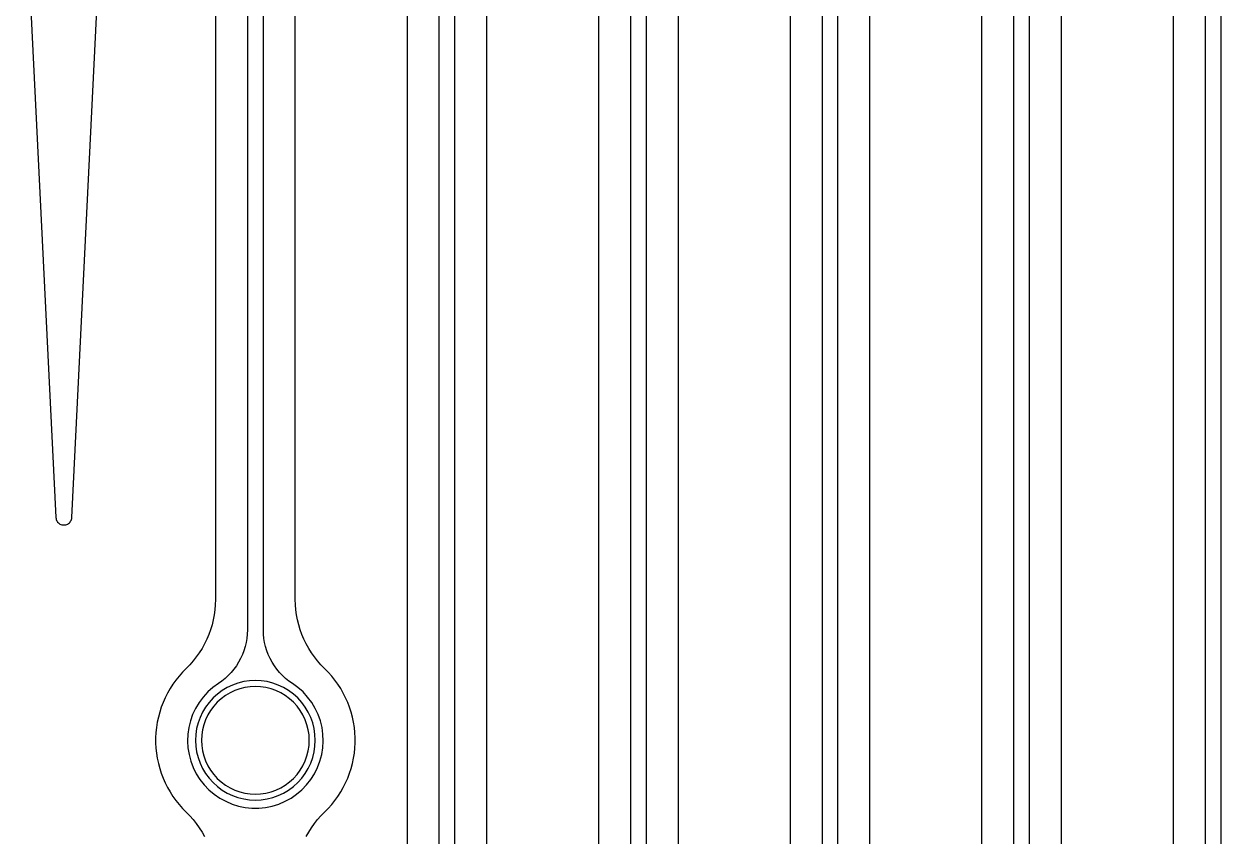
# Model space of a CAD drawing. Header units: metres. Extents: x -1805 to 1655, y -683 to 39617.
# Drawn here: x -370 to -220, y 1638.8 to 1740.6 of the extents above; entities that cross this region are included whole.
import ezdxf

# ---------------------------------------------------------------- set-up
doc = ezdxf.new("R2010")
doc.units = ezdxf.units.M
for name, color, linetype in [('Etching', 5, 'CONTINUOUS'), ('Metal', 4, 'CONTINUOUS'), ('pad_etching', 1, 'CONTINUOUS'), ('PEDOT_SIROF', 6, 'CONTINUOUS')]:
    doc.layers.add(name, color=color, linetype=linetype)

msp = doc.modelspace()

# ---------------------------------------------------------------- linework, layer by layer
at = {"layer": 'Etching'}
for points in [[(-346, 9134.24), (-346, 1668.44), (-346.02, 1667.79), (-346.07, 1667.15), (-346.15, 1666.51), (-346.27, 1665.88), (-346.43, 1665.26), (-346.62, 1664.64), (-346.83, 1664.04), (-347.09, 1663.45), (-347.37, 1662.87), (-347.68, 1662.31), (-348.03, 1661.76), (-348.4, 1661.24), (-348.8, 1660.74), (-349.22, 1660.25), (-349.67, 1659.79), (-350.13, 1659.33), (-350.56, 1658.85), (-350.96, 1658.34), (-351.34, 1657.82), (-351.69, 1657.27), (-352.01, 1656.71), (-352.3, 1656.13), (-352.57, 1655.53), (-352.8, 1654.93), (-352.99, 1654.31), (-353.16, 1653.68), (-353.29, 1653.05), (-353.4, 1652.41), (-353.46, 1651.77), (-353.5, 1651.12), (-353.5, 1650.47), (-353.46, 1649.82), (-353.4, 1649.18), (-353.29, 1648.54), (-353.16, 1647.9), (-352.99, 1647.28), (-352.8, 1646.66), (-352.57, 1646.05), (-352.3, 1645.46), (-352.01, 1644.88), (-351.69, 1644.32), (-351.34, 1643.77), (-350.96, 1643.25), (-350.56, 1642.74), (-350.13, 1642.25), (-349.67, 1641.79), (-349.22, 1641.33), (-348.8, 1640.85), (-348.4, 1640.35), (-348.03, 1639.82), (-347.68, 1639.28), (-347.37, 1638.72)], [(-334.63, 1638.72), (-334.32, 1639.28), (-333.97, 1639.82), (-333.6, 1640.35), (-333.2, 1640.85), (-332.78, 1641.33), (-332.33, 1641.79), (-331.87, 1642.25), (-331.44, 1642.74), (-331.04, 1643.25), (-330.66, 1643.77), (-330.31, 1644.32), (-329.99, 1644.88), (-329.7, 1645.46), (-329.43, 1646.05), (-329.2, 1646.66), (-329.01, 1647.28), (-328.84, 1647.9), (-328.71, 1648.54), (-328.6, 1649.18), (-328.54, 1649.82), (-328.5, 1650.47), (-328.5, 1651.12), (-328.54, 1651.77), (-328.6, 1652.41), (-328.71, 1653.05), (-328.84, 1653.68), (-329.01, 1654.31), (-329.2, 1654.93), (-329.43, 1655.53), (-329.7, 1656.13), (-329.99, 1656.71), (-330.31, 1657.27), (-330.66, 1657.82), (-331.04, 1658.34), (-331.44, 1658.85), (-331.87, 1659.33), (-332.33, 1659.79), (-332.78, 1660.25), (-333.2, 1660.74), (-333.6, 1661.24), (-333.97, 1661.76), (-334.32, 1662.31), (-334.63, 1662.87), (-334.91, 1663.45), (-335.17, 1664.04), (-335.38, 1664.64), (-335.57, 1665.26), (-335.73, 1665.88), (-335.85, 1666.51), (-335.93, 1667.15), (-335.98, 1667.79), (-336, 1668.44), (-336, 9134.24)], [(-322, 9134.24), (-322, 1541.45)], [(-312, 1541.45), (-312, 9134.24)], [(-298, 9134.24), (-298, 1414.47)], [(-288, 1414.47), (-288, 9134.24)], [(-274, 9134.24), (-274, 1287.48)], [(-264, 1287.48), (-264, 9134.24)], [(-250, 9134.24), (-250, 1160.5)], [(-240, 1160.5), (-240, 9134.24)], [(-226, 9134.24), (-226, 1033.52)], [(-370, 1760.14), (-366, 1678.73), (-365.98, 1678.6), (-365.95, 1678.48), (-365.91, 1678.36), (-365.85, 1678.25), (-365.78, 1678.15), (-365.69, 1678.05), (-365.59, 1677.97), (-365.49, 1677.9), (-365.37, 1677.85), (-365.25, 1677.81), (-365.13, 1677.79), (-365, 1677.78), (-364.87, 1677.79), (-364.75, 1677.81), (-364.63, 1677.85), (-364.51, 1677.9), (-364.41, 1677.97), (-364.31, 1678.05), (-364.22, 1678.15), (-364.15, 1678.25), (-364.09, 1678.36), (-364.05, 1678.48), (-364.02, 1678.6), (-364, 1678.73), (-360, 1760.14)]]:
    msp.add_lwpolyline(points, dxfattribs=at)
at = {"layer": 'Metal'}
for points in [[(-342, 9436.51), (-342, 1664.62), (-342.02, 1664.09), (-342.07, 1663.57), (-342.16, 1663.04), (-342.28, 1662.53), (-342.44, 1662.02), (-342.62, 1661.53), (-342.85, 1661.04), (-343.1, 1660.58), (-343.38, 1660.13), (-343.69, 1659.7), (-344.03, 1659.29), (-344.4, 1658.91), (-344.79, 1658.55), (-345.2, 1658.22), (-345.64, 1657.92), (-346.33, 1657.42), (-346.97, 1656.85), (-347.54, 1656.22), (-348.06, 1655.53), (-348.5, 1654.8), (-348.86, 1654.03), (-349.15, 1653.22), (-349.35, 1652.39), (-349.47, 1651.55), (-349.5, 1650.69), (-349.45, 1649.84), (-349.31, 1649), (-349.09, 1648.17), (-348.78, 1647.37), (-348.4, 1646.61), (-347.94, 1645.89), (-347.41, 1645.22), (-346.82, 1644.6), (-346.17, 1644.05), (-345.47, 1643.56), (-344.72, 1643.15), (-343.93, 1642.81), (-343.11, 1642.56), (-342.28, 1642.39), (-341.43, 1642.3), (-340.57, 1642.3), (-339.72, 1642.39), (-338.89, 1642.56), (-338.07, 1642.81), (-337.28, 1643.15), (-336.53, 1643.56), (-335.83, 1644.05), (-335.18, 1644.6), (-334.59, 1645.22), (-334.06, 1645.89), (-333.6, 1646.61), (-333.22, 1647.37), (-332.91, 1648.17), (-332.69, 1649), (-332.55, 1649.84), (-332.5, 1650.69), (-332.53, 1651.55), (-332.65, 1652.39), (-332.85, 1653.22), (-333.14, 1654.03), (-333.5, 1654.8), (-333.94, 1655.53), (-334.46, 1656.22), (-335.03, 1656.85), (-335.67, 1657.42), (-336.36, 1657.92), (-336.8, 1658.22), (-337.21, 1658.55), (-337.6, 1658.91), (-337.97, 1659.29), (-338.31, 1659.7), (-338.62, 1660.13), (-338.9, 1660.58), (-339.15, 1661.04), (-339.38, 1661.53), (-339.56, 1662.02), (-339.72, 1662.53), (-339.84, 1663.04), (-339.93, 1663.57), (-339.98, 1664.09), (-340, 1664.62), (-340, 9436.51)], [(-318, 9436.51), (-318, 1537.64)], [(-316, 1537.64), (-316, 9436.51)], [(-294, 9436.51), (-294, 1410.65)], [(-292, 1410.65), (-292, 9436.51)], [(-270, 9436.51), (-270, 1283.67)], [(-268, 1283.67), (-268, 9436.51)], [(-246, 9436.51), (-246, 1156.69)], [(-244, 1156.69), (-244, 9436.51)], [(-222, 9436.51), (-222, 1029.7)], [(-220, 1029.7), (-220, 9436.51)]]:
    msp.add_lwpolyline(points, dxfattribs=at)
at = {"layer": 'pad_etching'}
msp.add_lwpolyline([(-334.25, 1650.79), (-334.28, 1651.46), (-334.38, 1652.11), (-334.54, 1652.75), (-334.76, 1653.38), (-335.05, 1653.98), (-335.39, 1654.54), (-335.78, 1655.08), (-336.23, 1655.57), (-336.72, 1656.01), (-337.25, 1656.41), (-337.82, 1656.75), (-338.42, 1657.03), (-339.04, 1657.25), (-339.68, 1657.41), (-340.34, 1657.51), (-341, 1657.54), (-341.66, 1657.51), (-342.32, 1657.41), (-342.96, 1657.25), (-343.58, 1657.03), (-344.18, 1656.75), (-344.75, 1656.41), (-345.28, 1656.01), (-345.77, 1655.57), (-346.22, 1655.08), (-346.61, 1654.54), (-346.95, 1653.98), (-347.24, 1653.38), (-347.46, 1652.75), (-347.62, 1652.11), (-347.72, 1651.46), (-347.75, 1650.79), (-347.72, 1650.13), (-347.62, 1649.48), (-347.46, 1648.83), (-347.24, 1648.21), (-346.95, 1647.61), (-346.61, 1647.04), (-346.22, 1646.51), (-345.77, 1646.02), (-345.28, 1645.58), (-344.75, 1645.18), (-344.18, 1644.84), (-343.58, 1644.56), (-342.96, 1644.33), (-342.32, 1644.17), (-341.66, 1644.08), (-341, 1644.04), (-340.34, 1644.08), (-339.68, 1644.17), (-339.04, 1644.33), (-338.42, 1644.56), (-337.82, 1644.84), (-337.25, 1645.18), (-336.72, 1645.58), (-336.23, 1646.02), (-335.78, 1646.51), (-335.39, 1647.04), (-335.05, 1647.61), (-334.76, 1648.21), (-334.54, 1648.83), (-334.38, 1649.48), (-334.28, 1650.13), (-334.25, 1650.79)], close=True, dxfattribs=at)
at = {"layer": 'PEDOT_SIROF'}
msp.add_lwpolyline([(-333.5, 1650.79), (-333.54, 1651.53), (-333.64, 1652.26), (-333.82, 1652.97), (-334.07, 1653.66), (-334.39, 1654.33), (-334.76, 1654.96), (-335.2, 1655.55), (-335.7, 1656.1), (-336.24, 1656.59), (-336.83, 1657.03), (-337.46, 1657.41), (-338.13, 1657.72), (-338.82, 1657.97), (-339.54, 1658.15), (-340.26, 1658.26), (-341, 1658.29), (-341.74, 1658.26), (-342.46, 1658.15), (-343.18, 1657.97), (-343.87, 1657.72), (-344.54, 1657.41), (-345.17, 1657.03), (-345.76, 1656.59), (-346.3, 1656.1), (-346.8, 1655.55), (-347.24, 1654.96), (-347.61, 1654.33), (-347.93, 1653.66), (-348.18, 1652.97), (-348.36, 1652.26), (-348.46, 1651.53), (-348.5, 1650.79), (-348.46, 1650.06), (-348.36, 1649.33), (-348.18, 1648.62), (-347.93, 1647.92), (-347.61, 1647.26), (-347.24, 1646.63), (-346.8, 1646.04), (-346.3, 1645.49), (-345.76, 1645), (-345.17, 1644.56), (-344.54, 1644.18), (-343.87, 1643.86), (-343.18, 1643.62), (-342.46, 1643.44), (-341.74, 1643.33), (-341, 1643.29), (-340.26, 1643.33), (-339.54, 1643.44), (-338.82, 1643.62), (-338.13, 1643.86), (-337.46, 1644.18), (-336.83, 1644.56), (-336.24, 1645), (-335.7, 1645.49), (-335.2, 1646.04), (-334.76, 1646.63), (-334.39, 1647.26), (-334.07, 1647.92), (-333.82, 1648.62), (-333.64, 1649.33), (-333.54, 1650.06), (-333.5, 1650.79)], close=True, dxfattribs=at)

doc.saveas('drawing.dxf')
